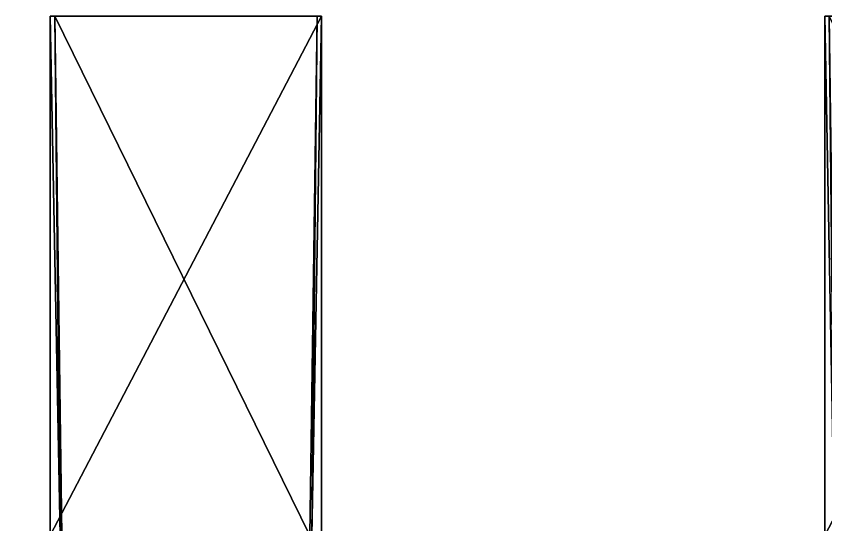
# Model space of a CAD drawing. Header units: millimetres. Extents: x -13000 to 13000, y -1300 to 1300.
# Drawn here: x 3140 to 3663, y 972 to 1300 of the extents above; entities that cross this region are included whole.
import ezdxf

# ---------------------------------------------------------------- set-up
doc = ezdxf.new("R2010")
doc.units = ezdxf.units.MM
doc.layers.add('Rails', color=7, linetype='Continuous', true_color=0x068706)

msp = doc.modelspace()

# ---------------------------------------------------------------- meshes
at = {"layer": 'Rails', "color": 201, "true_color": 0xd59ae5}
mesh = msp.add_polyface(dxfattribs=at)
corners = [(3162.4, 630, -50.05), (3168.74, 630, 109.95), (3168.74, 965, 109.95), (3162.4, 965, -50.05), (3165.28, 1300, 49.95), (3162.4, 1300, -50.05), (3169.9, 965, 129.95), (3337.59, 965, -50.05), (3331.24, 630, 109.95), (3337.59, 1300, -50.05), (3334.71, 1300, 49.95), (3330.09, 965, 129.95), (3331.24, 965, 109.95), (2831.24, 965, 109.95), (2831.24, 630, 109.95), (2837.59, 630, -50.05), (2837.59, 965, -50.05), (2837.59, 1300, -50.05), (2834.7, 1300, 49.95), (2830.09, 965, 129.95), (2662.4, 630, -50.05), (2668.74, 630, 109.95), (2668.74, 965, 109.95), (2662.4, 965, -50.05), (2665.28, 1300, 49.95), (2662.4, 1300, -50.05), (2669.9, 965, 129.95), (2337.59, 630, -50.05), (2337.59, 965, -50.05), (2331.24, 965, 109.95), (2337.59, 1300, -50.05), (2334.7, 1300, 49.95)]
mesh.append_faces([[corners[k] for k in face] for face in [(6, 4, 2), (13, 18, 19), (26, 24, 22)]], dxfattribs={"color": 201})
mesh.append_faces([[corners[k] for k in face] for face in [(0, 1, 2), (2, 3, 0), (2, 4, 5), (5, 3, 2), (0, 3, 7), (2, 1, 8), (3, 5, 9), (5, 4, 10), (4, 6, 11), (6, 2, 12), (13, 14, 15), (15, 16, 13), (17, 18, 13), (13, 16, 17), (20, 21, 22), (22, 23, 20), (22, 24, 25), (25, 23, 22), (20, 23, 16), (22, 21, 14), (14, 13, 22), (23, 25, 17), (17, 16, 23), (25, 24, 18), (18, 17, 25), (24, 26, 19), (19, 18, 24), (26, 22, 13), (13, 19, 26), (27, 28, 29), (30, 31, 29), (29, 28, 30)]], dxfattribs={"vtx2": -1, "color": 201})
mesh = msp.add_polyface(dxfattribs=at)
corners = [(4168.74, 965, 109.95), (4162.4, 965, -50.05), (4162.4, 630, -50.05), (4165.28, 1300, 49.95), (4162.4, 1300, -50.05), (3831.24, 965, 109.95), (3831.24, 630, 109.95), (3837.59, 630, -50.05), (3837.59, 965, -50.05), (3837.59, 1300, -50.05), (3834.71, 1300, 49.95), (3830.09, 965, 129.95), (3662.4, 630, -50.05), (3668.74, 630, 109.95), (3668.74, 965, 109.95), (3662.4, 965, -50.05), (3665.28, 1300, 49.95), (3662.4, 1300, -50.05), (3669.9, 965, 129.95), (3337.59, 630, -50.05), (3337.59, 965, -50.05), (3331.24, 965, 109.95), (3337.59, 1300, -50.05), (3334.71, 1300, 49.95), (3330.09, 965, 129.95), (3331.24, 630, 109.95), (3168.74, 965, 109.95), (3162.4, 965, -50.05), (3162.4, 1300, -50.05), (3165.28, 1300, 49.95), (3169.9, 965, 129.95)]
mesh.append_faces([[corners[k] for k in face] for face in [(5, 10, 11), (18, 16, 14), (21, 23, 24)]], dxfattribs={"color": 201})
mesh.append_faces([[corners[k] for k in face] for face in [(0, 1, 2), (0, 3, 4), (4, 1, 0), (5, 6, 7), (7, 8, 5), (9, 10, 5), (5, 8, 9), (12, 13, 14), (14, 15, 12), (14, 16, 17), (17, 15, 14), (12, 15, 8), (8, 7, 12), (14, 13, 6), (6, 5, 14), (15, 17, 9), (9, 8, 15), (17, 16, 10), (10, 9, 17), (16, 18, 11), (11, 10, 16), (18, 14, 5), (5, 11, 18), (19, 20, 21), (22, 23, 21), (21, 20, 22), (25, 21, 26), (22, 20, 27), (23, 22, 28), (24, 23, 29), (21, 24, 30)]], dxfattribs={"vtx2": -1, "color": 201})

doc.saveas('drawing.dxf')
